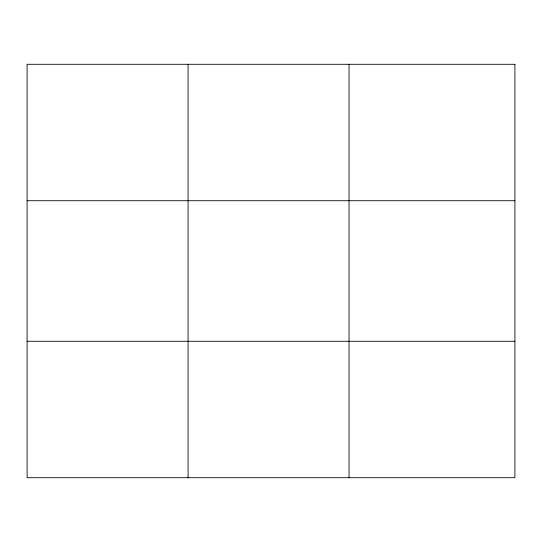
<?xml version="1.0" encoding="UTF-8"?>
<svg xmlns="http://www.w3.org/2000/svg" width="542" height="542" viewBox="0 0 542 542"><rect width="100%" height="100%" fill="white"/><g stroke="black" fill="none" stroke-linecap="round" stroke-linejoin="round"><path stroke-width="0.81" d="M188.074 64.295L188.074 477.705M349.048 64.295L349.048 477.705M27.1 200.716L514.9 200.716M27.1 341.284L514.9 341.284M514.9 64.295L514.9 477.705L27.1 477.705L27.1 64.295L514.9 64.295"/></g></svg>
